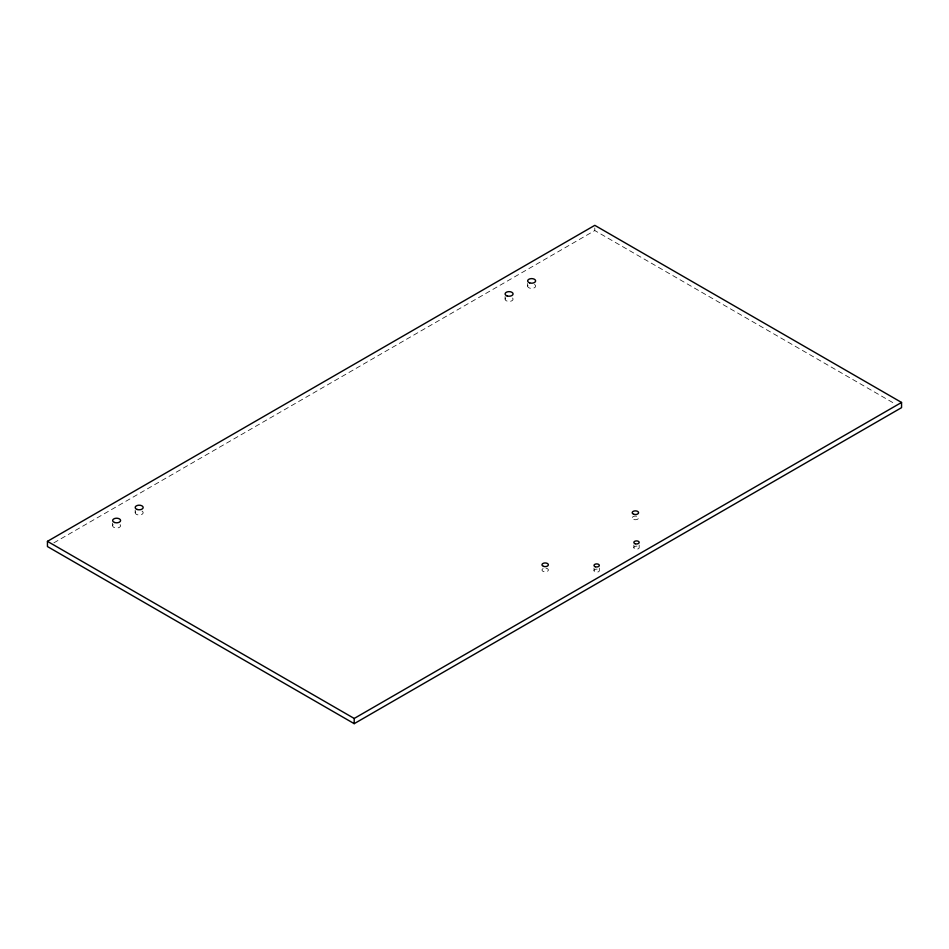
<?xml version="1.0" encoding="UTF-8"?>
<svg xmlns="http://www.w3.org/2000/svg" width="949" height="949" viewBox="0 0 949 949"><rect width="100%" height="100%" fill="white"/><g stroke="black" fill="none" stroke-linecap="round" stroke-linejoin="round"><path stroke-width="0.71" stroke-dasharray="4.75 3.56" d="M53.856 542.852L594.798 230.548L895.132 403.942M639.187 545.034L639.187 547.644A2.657 1.53 0 0 1 635.189 548.973A2.657 1.53 0 0 1 635.189 546.316A2.657 1.53 0 0 1 639.187 547.644M633.861 545.034L633.861 547.644M599.329 568.048L599.329 570.646A2.657 1.53 0 0 1 595.343 571.974A2.657 1.53 0 0 1 595.343 569.317A2.657 1.53 0 0 1 599.329 570.646M594.798 227.95L594.798 230.548M594.015 568.048L594.015 570.646M527.656 283.502L527.656 286.112M505.093 296.527L505.093 299.137M135.185 510.099L135.185 512.697M112.634 523.113L112.634 525.722M545.995 568.214A3.191 1.839 0 0 1 547.787 571.049A3.191 1.839 0 0 1 542.555 571.049A3.191 1.839 0 0 1 544.346 568.214M534.465 284.486A3.986 2.301 0 0 1 534.465 287.737A3.986 2.301 0 0 1 528.818 287.737A3.986 2.301 0 0 1 528.818 284.486M120.072 524.572A3.986 2.301 0 0 1 116.62 528.024A3.986 2.301 0 0 1 113.168 524.572M141.994 511.072A3.986 2.301 0 0 1 141.994 514.322A3.986 2.301 0 0 1 136.359 514.322A3.986 2.301 0 0 1 136.359 511.072M512.543 297.986A3.986 2.301 0 0 1 509.079 301.438A3.986 2.301 0 0 1 505.627 297.986M633.802 519.506A3.191 1.839 0 0 0 638.582 517.905A3.191 1.839 0 0 0 633.802 516.315A3.191 1.839 0 0 0 633.802 519.506"/><path stroke-width="1.42" d="M47.45 541.345L594.798 225.34L901.55 402.447L901.55 407.655L354.202 723.66L47.45 546.553L47.45 541.345L354.202 718.452L901.55 402.447M354.202 718.452L354.202 723.66M633.802 514.299A3.191 1.839 0 0 0 638.582 512.697A3.191 1.839 0 0 0 633.802 511.108A3.191 1.839 0 0 0 633.802 514.299M114.627 522.508A3.986 2.301 0 0 0 120.606 520.515A3.986 2.301 0 0 0 114.627 518.522A3.986 2.301 0 0 0 114.627 522.508M543.575 566.387A3.191 1.839 0 0 0 548.368 564.785A3.191 1.839 0 0 0 543.575 563.196A3.191 1.839 0 0 0 543.575 566.387M137.178 509.483A3.986 2.301 0 0 0 143.169 507.49A3.986 2.301 0 0 0 137.178 505.497A3.986 2.301 0 0 0 137.178 509.483M529.649 282.897A3.986 2.301 0 0 0 535.627 280.904A3.986 2.301 0 0 0 529.649 278.911A3.986 2.301 0 0 0 529.649 282.897M507.086 295.922A3.986 2.301 0 0 0 513.077 293.929A3.986 2.301 0 0 0 507.086 291.936A3.986 2.301 0 0 0 507.086 295.922M635.189 543.765A2.657 1.53 0 0 0 639.187 542.437A2.657 1.53 0 0 0 635.189 541.108A2.657 1.53 0 0 0 635.189 543.765M595.343 566.767A2.657 1.53 0 0 0 599.329 565.438A2.657 1.53 0 0 0 595.343 564.109A2.657 1.53 0 0 0 595.343 566.767"/></g></svg>
